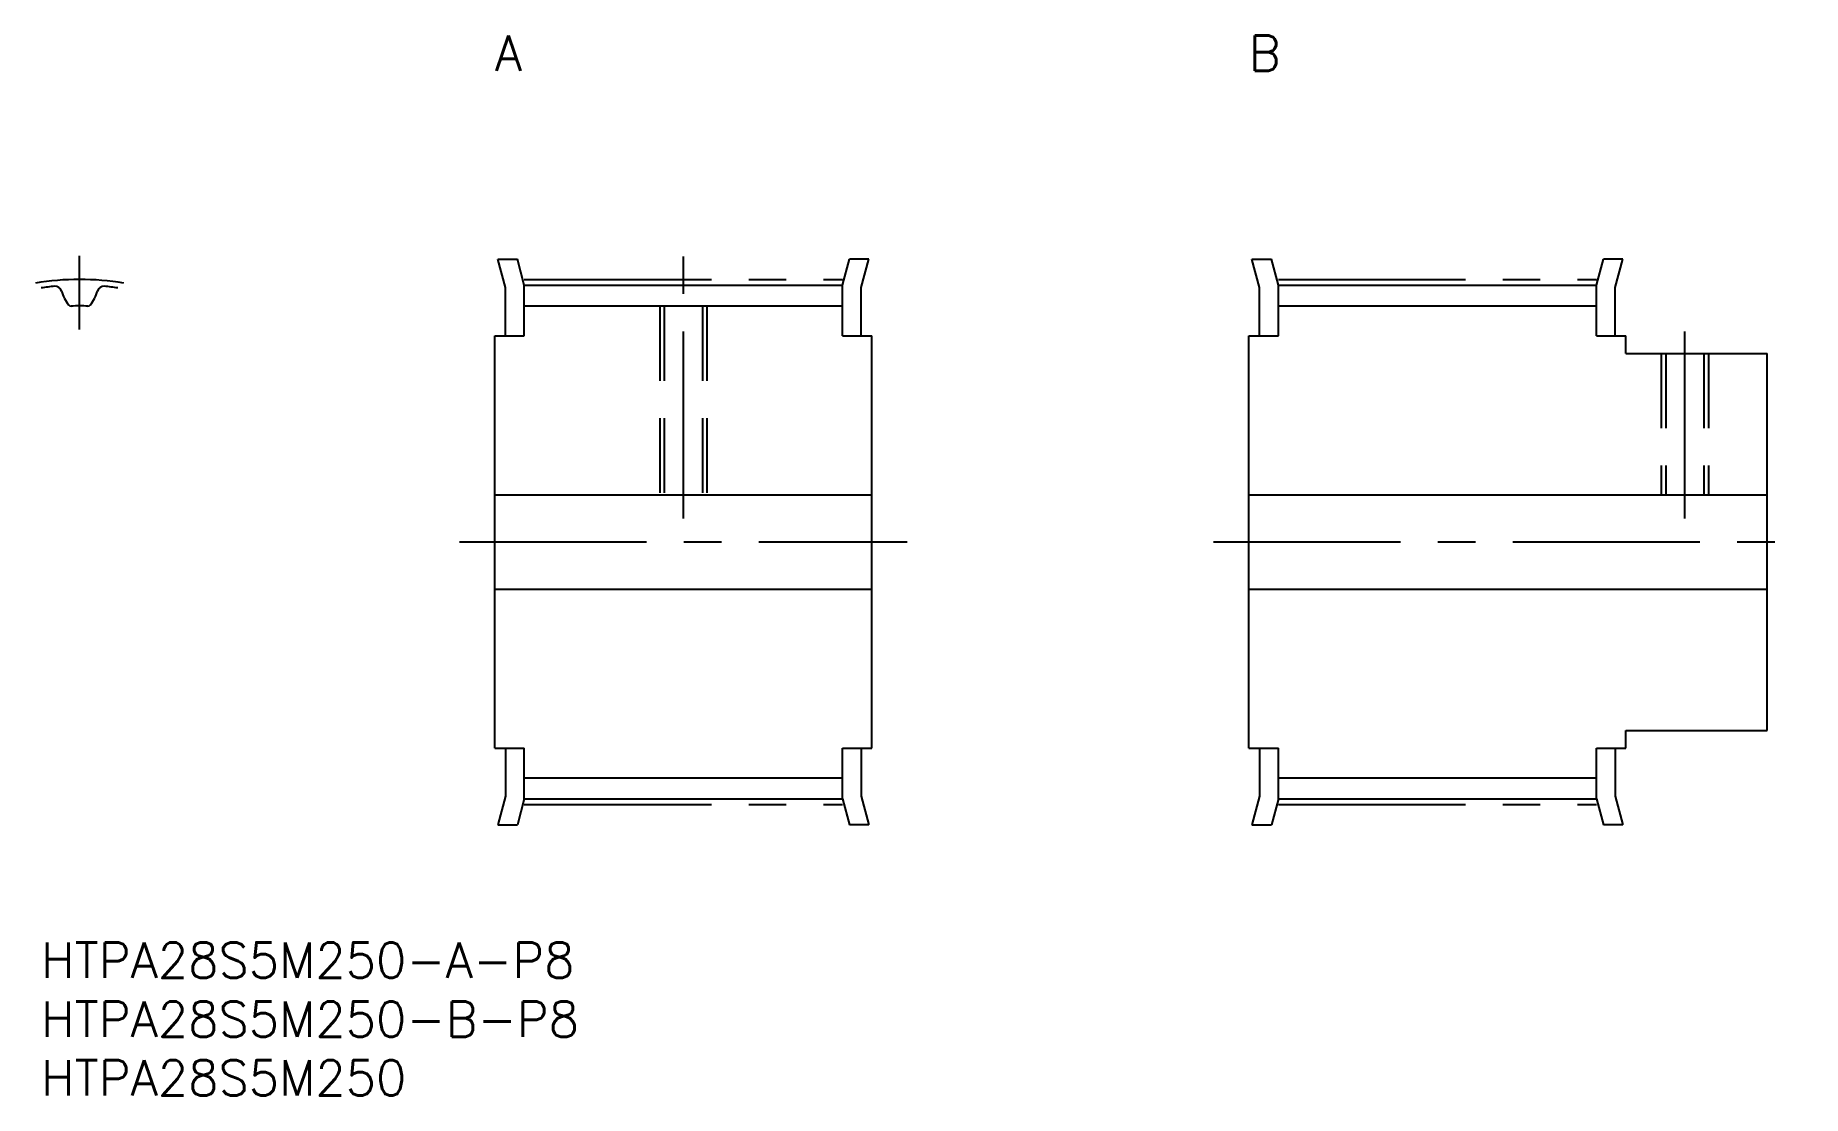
# Model space of a CAD drawing. Extents: x -1 to 150, y -13 to 77.
import ezdxf

# ---------------------------------------------------------------- set-up
doc = ezdxf.new("R2010")
doc.units = 0
doc.header["$LTSCALE"] = 0.5
doc.linetypes.add('CENTER', pattern=[50.8, 31.75, -6.35, 6.35, -6.35])
doc.linetypes.add('DASHED', pattern=[19.05, 12.7, -6.35])
for name, color, linetype in [('MSM_CENTER', 1, 'CENTER'), ('MSM_CONTINUOUS', 7, 'CONTINUOUS'), ('MSM_DASHED', 4, 'DASHED'), ('MSM_PART_NUMBER', 7, 'CONTINUOUS')]:
    doc.layers.add(name, color=color, linetype=linetype)
doc.styles.get("Standard").update_dxf_attribs({"font": 'txt.shx', "height": 3, "bigfont": 'bigfont.shx'})

# ---------------------------------------------------------------- blocks, each defined once
blk = doc.blocks.new('*U3')
at = {"layer": 'MSM_PART_NUMBER'}
blk.add_text('HTPA28S5M250-A-P8', height=3, dxfattribs=at).set_placement((0, -3))
blk = doc.blocks.new('*U4')
at = {"layer": 'MSM_PART_NUMBER'}
blk.add_text('HTPA28S5M250-B-P8', height=3, dxfattribs=at).set_placement((0, -8))
blk = doc.blocks.new('*U5')
at = {"layer": 'MSM_PART_NUMBER'}
blk.add_text('HTPA28S5M250', height=3, dxfattribs=at).set_placement((0, -13))
blk = doc.blocks.new('*U6')
at = {"layer": 'MSM_PART_NUMBER'}
blk.add_text('A', height=3, dxfattribs=at).set_placement((38.5, 74))
blk = doc.blocks.new('*U7')
at = {"layer": 'MSM_PART_NUMBER'}
blk.add_text('B', height=3, dxfattribs=at).set_placement((102.5, 74))

msp = doc.modelspace()

# ---------------------------------------------------------------- linework, layer by layer
at = {"layer": 'MSM_CENTER'}
for p, q in [((3.25, 52.03), (3.25, 58.28)), ((54.5, 36), (54.5, 58.28)), ((41, 56.28), (68, 56.28)), ((105, 56.28), (132, 56.28)), ((139.5, 36), (139.5, 52)), ((35.5, 34), (73.5, 34)), ((99.5, 34), (149.5, 34)), ((41, 11.72), (68, 11.72)), ((105, 11.72), (132, 11.72))]:
    msp.add_line(p, q, dxfattribs=at)
msp.add_arc((3.25, 34), 22.28, 80.3103, 99.6897, dxfattribs=at)
at = {"layer": 'MSM_CONTINUOUS'}
for p, q in [((39.4, 55.59), (38.75, 58)), ((38.75, 58), (40.41, 58)), ((41, 55.8), (40.41, 58)), ((68, 55.8), (68.59, 58)), ((70.25, 58), (68.59, 58)), ((69.6, 55.59), (70.25, 58)), ((103.4, 55.59), (102.75, 58)), ((102.75, 58), (104.41, 58)), ((105, 55.8), (104.41, 58)), ((132, 55.8), (132.59, 58)), ((134.25, 58), (132.59, 58)), ((133.6, 55.59), (134.25, 58)), ((39.4, 51.5), (39.4, 55.59)), ((41, 55.8), (68, 55.8)), ((41, 51.5), (41, 55.8)), ((68, 51.5), (68, 55.8)), ((69.6, 51.5), (69.6, 55.59)), ((103.4, 51.5), (103.4, 55.59)), ((105, 55.8), (132, 55.8)), ((105, 51.5), (105, 55.8)), ((132, 51.5), (132, 55.8)), ((133.6, 51.5), (133.6, 55.59)), ((41, 54.03), (68, 54.03)), ((105, 54.03), (132, 54.03)), ((38.5, 16.5), (38.5, 51.5)), ((38.5, 51.5), (41, 51.5)), ((68, 51.5), (70.5, 51.5)), ((70.5, 16.5), (70.5, 51.5)), ((102.5, 51.5), (105, 51.5)), ((102.5, 16.5), (102.5, 51.5)), ((132, 51.5), (134.5, 51.5)), ((134.5, 50), (134.5, 51.5)), ((134.5, 50), (146.5, 50)), ((146.5, 18), (146.5, 50)), ((38.5, 38), (70.5, 38)), ((102.5, 38), (146.5, 38)), ((38.5, 30), (70.5, 30)), ((102.5, 30), (146.5, 30)), ((134.5, 18), (146.5, 18)), ((134.5, 16.5), (134.5, 18)), ((38.5, 16.5), (41, 16.5)), ((39.4, 16.5), (39.4, 12.41)), ((41, 12.2), (41, 16.5)), ((68, 12.2), (68, 16.5)), ((68, 16.5), (70.5, 16.5)), ((69.6, 16.5), (69.6, 12.41)), ((102.5, 16.5), (105, 16.5)), ((103.4, 16.5), (103.4, 12.41)), ((105, 12.2), (105, 16.5)), ((132, 16.5), (134.5, 16.5)), ((132, 12.2), (132, 16.5)), ((133.6, 16.5), (133.6, 12.41)), ((41, 13.97), (68, 13.97)), ((105, 13.97), (132, 13.97)), ((39.4, 12.41), (38.75, 10)), ((41, 12.2), (40.41, 10)), ((41, 12.2), (68, 12.2)), ((68, 12.2), (68.59, 10)), ((69.6, 12.41), (70.25, 10)), ((103.4, 12.41), (102.75, 10)), ((105, 12.2), (104.41, 10)), ((105, 12.2), (132, 12.2)), ((132, 12.2), (132.59, 10)), ((133.6, 12.41), (134.25, 10)), ((38.75, 10), (40.41, 10)), ((70.25, 10), (68.59, 10)), ((102.75, 10), (104.41, 10)), ((134.25, 10), (132.59, 10))]:
    msp.add_line(p, q, dxfattribs=at)
for centre, radius, start, end in [((3.25, 34), 21.8, 95.5589, 98.5738), ((1.19, 55.15), 0.55, 15.636, 95.5589), ((5.31, 55.15), 0.55, 84.4411, 164.364), ((3.25, 34), 21.8, 81.4262, 84.4411), ((4.87, 56.18), 3.27, 195.636, 219.2444), ((2.53, 54.27), 0.25, 219.2444, 272.0282), ((3.25, 34), 20.03, 87.9718, 92.0282), ((3.97, 54.27), 0.25, 267.9718, 320.7556), ((1.62, 56.18), 3.27, 320.7556, 344.364)]:
    msp.add_arc(centre, radius, start, end, dxfattribs=at)
at = {"layer": 'MSM_DASHED'}
for p, q in [((52.5, 54.03), (52.5, 38)), ((52.88, 54.03), (52.88, 38)), ((56.12, 54.03), (56.12, 38)), ((56.5, 54.03), (56.5, 38)), ((137.5, 50), (137.5, 38)), ((137.88, 50), (137.88, 38)), ((141.12, 50), (141.12, 38)), ((141.5, 50), (141.5, 38))]:
    msp.add_line(p, q, dxfattribs=at)

# ---------------------------------------------------------------- block references
at = {"layer": 'MSM_CONTINUOUS'}
for name in ['*U6', '*U7', '*U3', '*U4', '*U5']:
    msp.add_blockref(name, (0, 0), dxfattribs=at)

doc.saveas('drawing.dxf')
